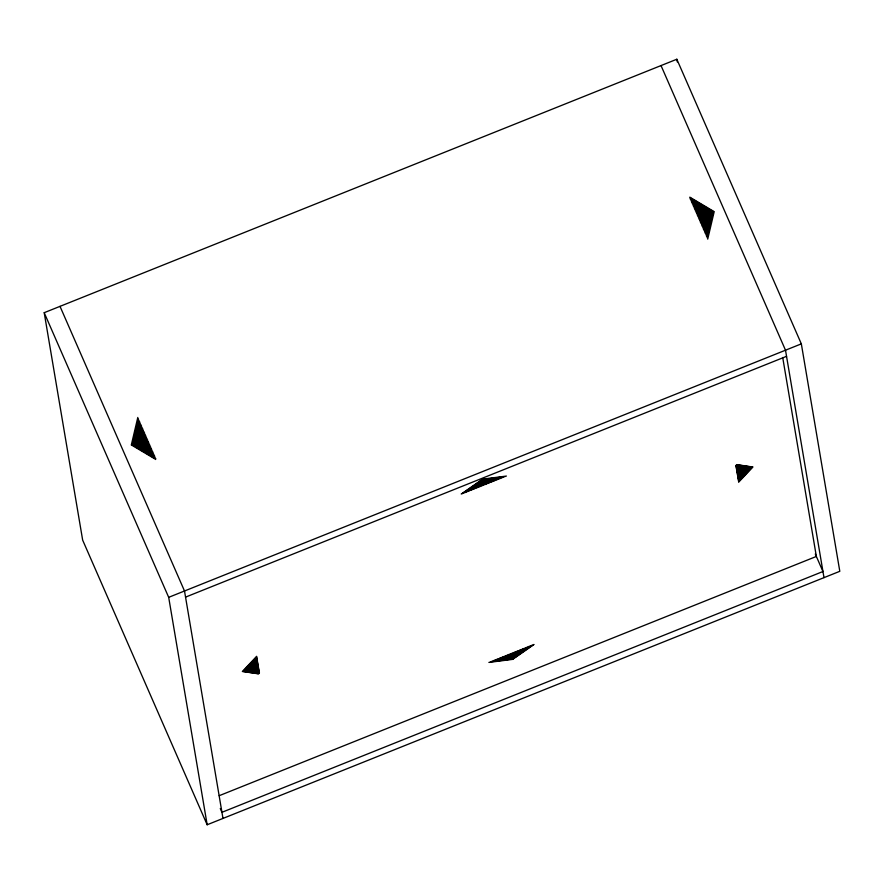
<?xml version="1.0" encoding="UTF-8"?>
<svg xmlns="http://www.w3.org/2000/svg" width="884" height="884" viewBox="0 0 884 884"><rect width="100%" height="100%" fill="white"/><g stroke="black" fill="none" stroke-linecap="round" stroke-linejoin="round"><path stroke-width="1.33" d="M131.296 445.061L137.805 417.436M132.136 445.558L138.423 418.85M132.976 446.055L139.053 420.276M133.815 446.553L139.672 421.69M134.655 447.05L140.291 423.116M135.484 447.547L140.91 424.53M136.324 448.044L141.528 425.944M137.164 448.542L142.147 427.37M138.003 449.039L142.777 428.784M138.843 449.536L143.396 430.21M139.672 450.033L144.015 431.624M140.512 450.542L144.633 433.038M141.352 451.039L145.252 434.464M142.191 451.536L145.871 435.878M143.031 452.033L146.501 437.304M143.86 452.531L147.12 438.718M144.7 453.028L147.738 440.144M145.54 453.525L148.357 441.558M146.379 454.022L148.976 442.972M147.208 454.52L149.595 444.398M148.048 455.017L150.225 445.812M148.888 455.514L150.844 447.238M149.727 456.022L151.462 448.652M150.567 456.52L152.081 450.067M151.396 457.017L152.7 451.492M152.236 457.514L153.319 452.906M153.076 458.011L153.949 454.332M153.915 458.509L154.567 455.746M154.755 459.006L155.186 457.161M155.584 459.503L155.805 458.586M689.73 197.983L689.94 197.066M690.349 199.397L690.78 197.563M690.968 200.823L691.62 198.06M691.586 202.237L692.459 198.557M692.205 203.663L693.299 199.055M692.835 205.077L694.128 199.552M693.454 206.491L694.968 200.049M694.073 207.917L695.807 200.546M694.691 209.331L696.647 201.044M695.31 210.757L697.487 201.541M695.929 212.171L698.316 202.049M696.559 213.585L699.156 202.547M697.178 215.011L699.995 203.044M697.796 216.425L700.835 203.541M698.415 217.851L701.664 204.038M699.034 219.265L702.504 204.535M699.653 220.68L703.344 205.033M700.283 222.105L704.183 205.53M700.901 223.519L705.023 206.027M701.52 224.945L705.852 206.524M702.139 226.359L706.692 207.022M702.758 227.785L707.531 207.519M703.377 229.199L708.371 208.027M704.007 230.613L709.211 208.525M704.625 232.039L710.04 209.022M705.244 233.453L710.88 209.519M705.863 234.879L711.719 210.016M706.482 236.293L712.559 210.514M707.101 237.708L713.399 211.011M707.719 239.133L714.228 211.508M242.338 671.542L256.658 656.304M242.923 671.619L256.758 656.9M243.498 671.707L256.857 657.497M244.072 671.796L256.957 658.083M244.647 671.884L257.056 658.679M245.233 671.962L257.156 659.276M245.807 672.05L257.255 659.862M246.382 672.138L257.355 660.459M246.956 672.216L257.454 661.055M247.542 672.304L257.553 661.641M248.117 672.393L257.653 662.238M248.691 672.481L257.752 662.834M249.266 672.558L257.852 663.42M249.852 672.647L257.962 664.017M250.426 672.735L258.062 664.613M251.001 672.812L258.161 665.199M251.575 672.901L258.261 665.796M252.161 672.989L258.36 666.392M252.736 673.078L258.459 666.978M253.31 673.155L258.559 667.575M253.885 673.243L258.658 668.171M254.47 673.332L258.758 668.757M255.045 673.409L258.857 669.354M255.62 673.497L258.957 669.95M256.194 673.586L259.056 670.536M256.78 673.674L259.156 671.133M257.355 673.752L259.266 671.729M257.929 673.84L259.366 672.315M258.504 673.928L259.465 672.912M735.853 465.581L736.803 464.575M735.952 466.177L737.378 464.652M736.052 466.774L737.963 464.741M736.151 467.36L738.538 464.829M736.25 467.956L739.112 464.907M736.35 468.553L739.687 464.995M736.449 469.139L740.273 465.083M736.549 469.736L740.847 465.172M736.648 470.332L741.422 465.249M736.759 470.929L741.996 465.338M736.858 471.515L742.582 465.426M736.958 472.111L743.157 465.503M737.057 472.708L743.731 465.592M737.157 473.294L744.306 465.68M737.256 473.89L744.892 465.769M737.355 474.487L745.466 465.846M737.455 475.073L746.041 465.934M737.554 475.669L746.615 466.023M737.654 476.266L747.201 466.111M737.753 476.852L747.776 466.188M737.853 477.448L748.35 466.277M737.952 478.045L748.925 466.365M738.063 478.631L749.51 466.443M738.162 479.227L750.085 466.531M738.262 479.824L750.66 466.619M738.361 480.41L751.234 466.708M738.46 481.007L751.82 466.785M738.56 481.603L752.394 466.874M738.659 482.189L752.969 466.962M44.2 312.693L676.835 59.239L801.335 343.865L839.8 571.307L207.165 824.761L82.665 540.135L44.2 312.693L168.689 597.33L207.165 824.761M168.689 597.33L801.335 343.865M185.552 597.12L786.55 356.329M219.199 795.699L816.363 556.445L782.705 357.501M482.421 479.15L506.433 476.067M481.681 479.658L504.897 476.686M480.951 480.167L503.372 477.294M480.222 480.686L501.836 477.912M479.493 481.194L500.3 478.52M478.763 481.703L498.775 479.139M478.034 482.211L497.239 479.747M477.294 482.73L495.703 480.366M476.564 483.239L494.178 480.973M475.835 483.747L492.642 481.592M475.106 484.255L491.117 482.2M474.377 484.775L489.581 482.819M473.636 485.283L488.045 483.426M472.907 485.791L486.52 484.045M472.178 486.299L484.984 484.664M471.448 486.819L483.449 485.272M470.719 487.327L481.924 485.891M469.979 487.835L480.388 486.498M469.249 488.344L478.863 487.117M468.52 488.863L477.327 487.725M467.791 489.371L475.791 488.344M467.061 489.88L474.266 488.951M466.332 490.388L472.73 489.57M465.592 490.907L471.194 490.178M464.862 491.416L469.669 490.797M464.133 491.924L468.133 491.405M463.404 492.432L466.608 492.023M462.675 492.941L465.072 492.642M461.934 493.46L463.536 493.25M461.205 493.968L462.012 493.869M533.306 644.635L534.102 644.524M531.77 645.243L533.372 645.044M530.245 645.861L532.643 645.552M528.709 646.469L531.914 646.06M527.173 647.088L531.185 646.569M525.649 647.696L530.444 647.088M524.113 648.315L529.715 647.596M522.588 648.933L528.986 648.105M521.052 649.541L528.256 648.613M519.516 650.16L527.527 649.132M517.991 650.768L526.787 649.641M516.455 651.386L526.057 650.149M514.919 651.994L525.328 650.657M513.394 652.613L524.599 651.176M511.858 653.221L523.869 651.685M510.333 653.84L523.14 652.193M508.797 654.447L522.4 652.701M507.261 655.066L521.671 653.221M505.736 655.674L520.941 653.729M504.2 656.293L520.212 654.237M502.664 656.911L519.483 654.746M501.14 657.519L518.742 655.265M499.604 658.138L518.013 655.773M498.079 658.746L517.284 656.282M496.543 659.365L516.554 656.79M495.007 659.972L515.825 657.298M493.482 660.591L515.085 657.818M491.946 661.199L514.355 658.326M490.41 661.818L513.626 658.834M488.885 662.425L512.897 659.342M661.022 65.571L785.511 350.208L823.987 577.639M815.291 554.003L822.949 571.517L221.939 812.308L220.282 808.506M60.013 306.361L184.513 590.998L222.978 818.429M676.835 59.239L677.299 61.957"/></g></svg>
